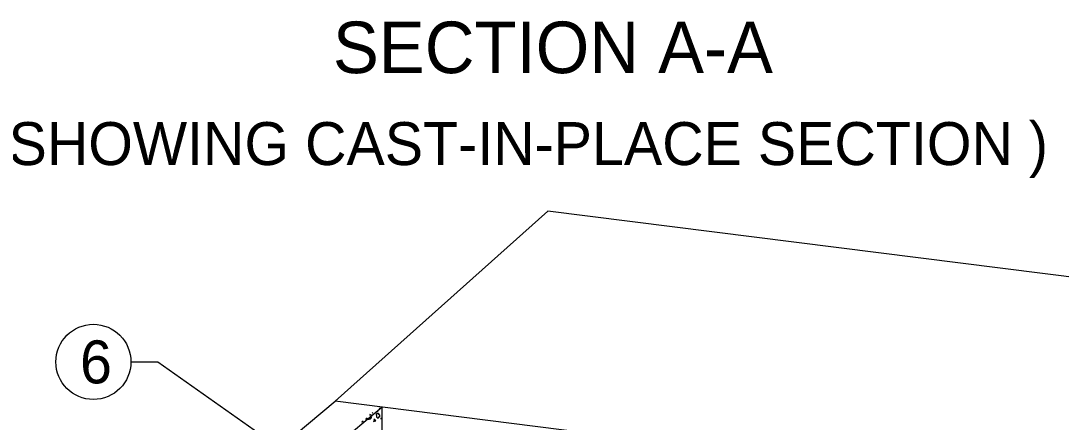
# Model space of a CAD drawing. Extents: x 1000 to 1036.3, y 1000 to 1022.
# Drawn here: x 1028.192 to 1033.041, y 1007.457 to 1009.325 of the extents above; entities that cross this region are included whole.
import ezdxf

# ---------------------------------------------------------------- set-up
doc = ezdxf.new("R2010")
doc.units = 0
doc.layers.add('Level 1', color=7, linetype='Continuous')

msp = doc.modelspace()

# ---------------------------------------------------------------- linework, layer by layer
at = {"layer": 'Level 1'}
for p, q in [((1029.6577, 1007.5543), (1030.6488, 1008.4388)), ((1034.1215, 1008.0022), (1030.6488, 1008.4388)), ((1028.7057, 1007.7376), (1028.8307, 1007.7376)), ((1028.8307, 1007.7376), (1029.4377, 1007.3112)), ((1029.0797, 1007.075), (1029.6577, 1007.5543)), ((1029.2967, 1007.0477), (1029.8747, 1007.5269)), ((1033.1304, 1007.1176), (1029.6577, 1007.5543)), ((1029.8747, 1007.5269), (1029.8747, 1007.2769))]:
    msp.add_line(p, q, dxfattribs=at)
for points in [[(1029.8636, 1007.5216), (1029.8603, 1007.5213)], [(1029.7876, 1007.461), (1029.7853, 1007.4636)], [(1029.7986, 1007.4747), (1029.8023, 1007.4685)], [(1029.8017, 1007.4773), (1029.8075, 1007.4701)], [(1029.8023, 1007.4685), (1029.8215, 1007.4725)], [(1029.8075, 1007.4701), (1029.8207, 1007.4725)], [(1029.8298, 1007.4873), (1029.8168, 1007.4898)], [(1029.8323, 1007.4868), (1029.8197, 1007.4922)], [(1029.8207, 1007.4725), (1029.8255, 1007.4753)], [(1029.8215, 1007.4725), (1029.8271, 1007.4781)], [(1029.8271, 1007.4781), (1029.8255, 1007.4853)], [(1029.8255, 1007.4753), (1029.8255, 1007.4853)], [(1029.8275, 1007.4853), (1029.8291, 1007.4841)], [(1029.8303, 1007.501), (1029.8315, 1007.5009)], [(1029.8315, 1007.5009), (1029.8332, 1007.5033)], [(1029.8417, 1007.4705), (1029.8368, 1007.4605), (1029.8465, 1007.463), (1029.8377, 1007.473)], [(1029.8579, 1007.4937), (1029.8491, 1007.4961), (1029.8507, 1007.4817), (1029.8583, 1007.4757), (1029.8671, 1007.4868), (1029.8611, 1007.4953), (1029.8523, 1007.4969)], [(1029.8576, 1007.504), (1029.8544, 1007.5035)], [(1029.8727, 1007.4751), (1029.8684, 1007.4743)], [(1029.8684, 1007.4743), (1029.8727, 1007.4735)], [(1029.7797, 1007.459), (1029.7876, 1007.461)]]:
    msp.add_lwpolyline(points, dxfattribs=at)
msp.add_circle((1028.5307, 1007.7376), 0.175, dxfattribs=at)

# ---------------------------------------------------------------- texts
for s, height, p in [('SECTION A-A', 0.24, (1029.6469, 1009.0818)), ('( SHOWING CAST-IN-PLACE SECTION )', 0.2, (1027.972, 1008.6539)), ('6', 0.2, (1028.4685, 1007.6376))]:
    msp.add_text(s, height=height, dxfattribs=at).set_placement(p)

doc.saveas('drawing.dxf')
